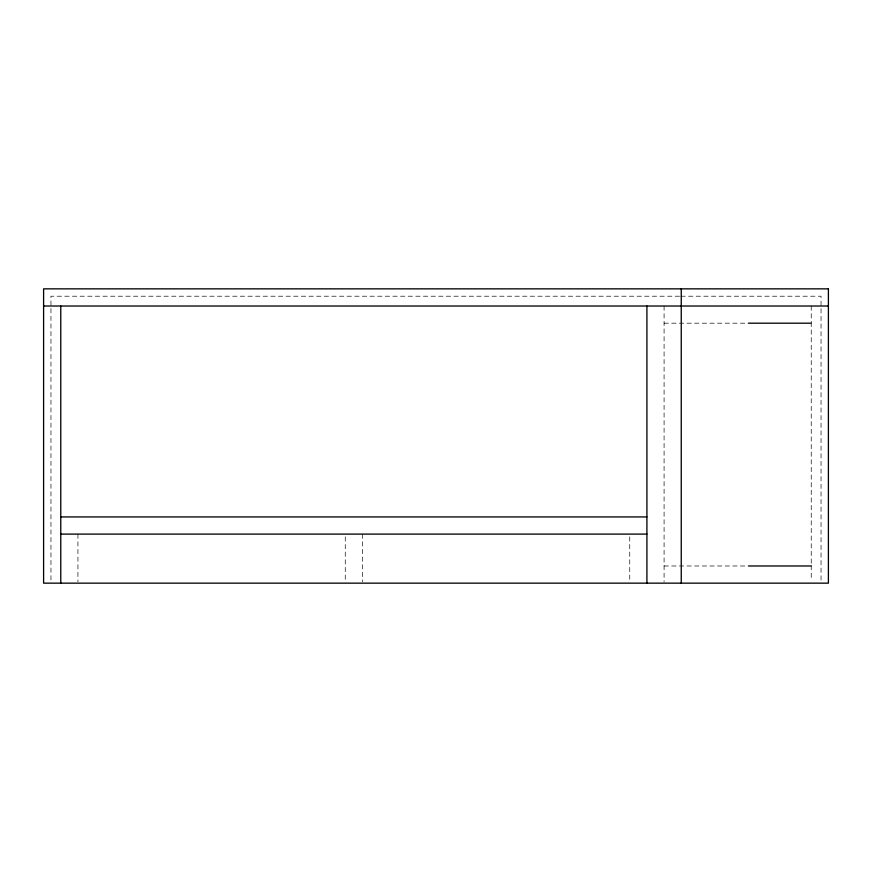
<?xml version="1.0" encoding="UTF-8"?>
<svg xmlns="http://www.w3.org/2000/svg" width="872" height="872" viewBox="0 0 872 872"><rect width="100%" height="100%" fill="white"/><g stroke="black" fill="none" stroke-linecap="round" stroke-linejoin="round"><path stroke-width="0.65" stroke-dasharray="4.36 3.27" d="M679.539 296.208L50.958 296.208L50.958 583.15M680.901 296.208L821.043 296.208L821.043 580.425M664.083 323.185L748.067 323.185M664.083 565.983L748.067 565.983M811.233 306.018L811.233 321.866M811.233 322.324L811.233 564.13M811.233 565.492L811.233 580.512M664.083 306.018L664.083 581.831M629.748 536.825L629.748 581.788M362.425 534.1L362.425 581.788M345.258 536.825L345.258 581.788M77.935 534.1L77.935 581.788"/><path stroke-width="1.31" d="M43.6 306.018L828.4 306.018M748.558 323.185L811.233 323.185M60.768 516.933L646.915 516.933M60.768 534.1L646.915 534.1M748.558 565.983L811.233 565.983M681.25 288.85L681.25 583.15M646.915 306.018L646.915 583.15M60.768 306.018L60.768 583.15M828.4 288.85L43.6 288.85L43.6 583.15L828.4 583.15L828.4 288.85"/></g></svg>
